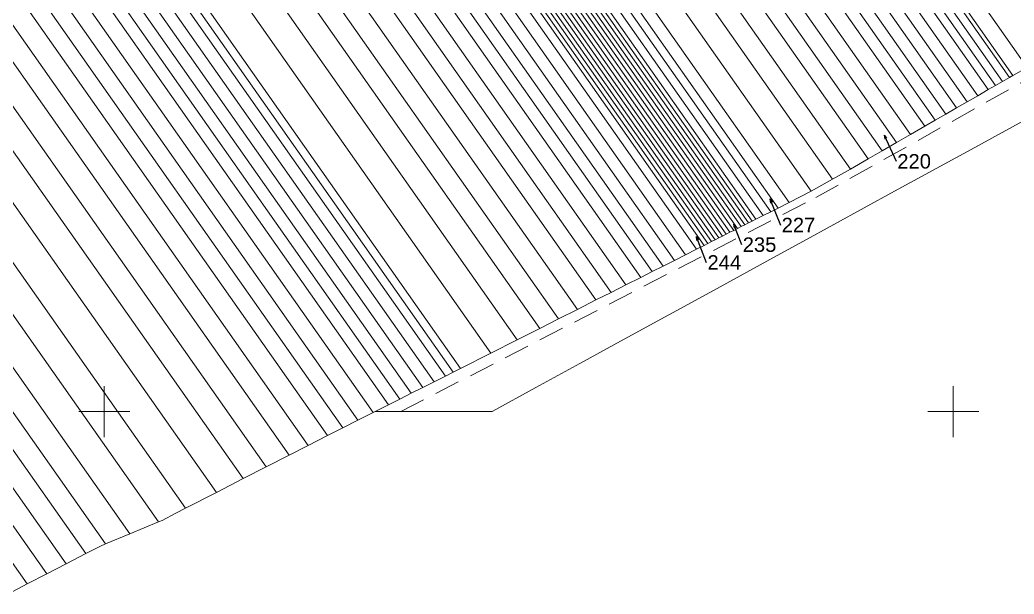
# Model space of a CAD drawing. Header units: metres. Extents: x 591680 to 592121, y 2319362 to 2319832.
# Drawn here: x 591795 to 591853.6, y 2319489.2 to 2319523.1 of the extents above; entities that cross this region are included whole.
import ezdxf
from ezdxf.enums import TextEntityAlignment as Align

# ---------------------------------------------------------------- set-up
doc = ezdxf.new("R2010")
doc.units = ezdxf.units.M
doc.header["$MEASUREMENT"] = 0
doc.linetypes.add('DGN Style 3', pattern=[18.08141, 12.915293, -5.166117])
doc.linetypes.add('{tuong nha}', pattern=[2.3, 1.5, -0.8])
for name, color, linetype, lineweight in [('Level 10', 7, 'Continuous', 0), ('Level 13', 7, 'Continuous', 0), ('Level 2', 7, 'Continuous', 0), ('Level 22', 7, 'Continuous', 0), ('Level 63', 7, 'Continuous', 0)]:
    doc.layers.add(name, color=color, linetype=linetype, lineweight=lineweight)
doc.styles.get("Standard").update_dxf_attribs({"font": 'arial.ttf'})
doc.styles.add('Style-Arial', font='arial.ttf')
doc.dimstyles.get("Standard").update_dxf_attribs({"dimtxt": 0.18, "dimasz": 0.18, "dimexe": 0.18, "dimexo": 0.0625, "dimgap": 0.09, "dimtad": 0, "dimtih": 1, "dimtoh": 1, "dimdec": 4, "dimzin": 0, "dimdsep": 46, "dimtxsty": 'Standard', "dimcen": 0.09, "dimadec": 0, "dimazin": 0, "dimtfac": 1, "dimtdec": 4, "dimtofl": 0, "dimtmove": 0, "dimatfit": 3, "dimfxl": 1, "dimtolj": 1, "dimtzin": 0, "dimarcsym": 0})

# ---------------------------------------------------------------- blocks, each defined once
blk = doc.blocks.new('N_TNho_45')
at = {"layer": 'Level 2', "color": 1, "linetype": 'Continuous', "lineweight": 70}
blk.add_text('220', height=0.85, dxfattribs=at).set_placement((0, 0), align=Align.MIDDLE_CENTER)
blk = doc.blocks.new('TerminatorOpen_0.5')
at = {"color": 0, "linetype": 'ByBlock', "lineweight": -2}
for q in [(-1, 0.25), (-1, 0), (-1, -0.25)]:
    blk.add_line((0, 0), q, dxfattribs=at)
blk = doc.blocks.new('N_TNho_114')
at = {"layer": 'Level 2', "color": 1, "linetype": 'Continuous', "lineweight": 70}
blk.add_text('244', height=0.85, dxfattribs=at).set_placement((0, 0), align=Align.MIDDLE_CENTER)
blk = doc.blocks.new('N_TNho_115')
at = {"layer": 'Level 2', "color": 1, "linetype": 'Continuous', "lineweight": 70}
blk.add_text('227', height=0.85, dxfattribs=at).set_placement((0, 0), align=Align.MIDDLE_CENTER)
blk = doc.blocks.new('N_TNho_126')
at = {"layer": 'Level 2', "color": 1, "linetype": 'Continuous', "lineweight": 70}
blk.add_text('235', height=0.85, dxfattribs=at).set_placement((0, 0), align=Align.MIDDLE_CENTER)

msp = doc.modelspace()

# ---------------------------------------------------------------- linework, layer by layer
at = {"layer": 'Level 10', "color": 7, "linetype": 'Continuous', "lineweight": 0, "flags": 128}
for points in [[(591713.436614, 2319679.935909), (591793.803247, 2319566.730954), (591834.231668, 2319509.230834)], [(591813.251146, 2319578.724936), (591854.351359, 2319520.269348)], [(591812.234235, 2319578.096452), (591853.311768, 2319519.673121)], [(591812.437926, 2319578.221801), (591853.518914, 2319519.793555)], [(591811.419287, 2319577.594946), (591852.480628, 2319519.194644)], [(591811.826802, 2319577.845725), (591852.897128, 2319519.432644)], [(591810.40088, 2319576.966716), (591851.441872, 2319518.595355)], [(591811.011861, 2319577.343865), (591852.064726, 2319518.955619)], [(591809.179236, 2319576.210773), (591850.194073, 2319517.876613)], [(591809.791308, 2319576.587171), (591850.816967, 2319518.237619)], [(591808.566341, 2319575.835158), (591849.57, 2319517.52)], [(591807.342405, 2319575.080183), (591848.320178, 2319516.798737)], [(591807.95464, 2319575.457481), (591848.944431, 2319517.158942)], [(591806.52489, 2319574.578242), (591847.485671, 2319516.320964)], [(591805.70828, 2319574.074338), (591846.65163, 2319515.841851)], [(591804.892511, 2319573.568463), (591845.817454, 2319515.362155)], [(591804.073731, 2319573.066177), (591844.980418, 2319514.885834)], [(591803.051648, 2319572.435415), (591843.940341, 2319514.280666)], [(591802.029501, 2319571.803515), (591842.891581, 2319513.686617)], [(591800.801162, 2319571.046148), (591841.634434, 2319512.970222)], [(591798.956855, 2319569.906402), (591839.681096, 2319511.985548)], [(591799.570782, 2319570.288632), (591840.334177, 2319512.312089)], [(591798.135989, 2319569.398253), (591838.811997, 2319511.545999)], [(591798.546779, 2319569.652075), (591839.24798, 2319511.76399)], [(591796.898902, 2319568.640495), (591837.505089, 2319510.887545)], [(591797.104787, 2319568.767494), (591837.723079, 2319510.997327)], [(591797.311286, 2319568.893509), (591837.93923, 2319511.109615)], [(591797.51911, 2319569.017533), (591838.157517, 2319511.218758)], [(591797.724946, 2319569.144275), (591838.375746, 2319511.327873)], [(591795.869578, 2319568.003401), (591836.416906, 2319510.334164)], [(591796.076487, 2319568.129565), (591836.633919, 2319510.445958)], [(591796.283343, 2319568.255697), (591836.850875, 2319510.557724)], [(591796.490148, 2319568.381798), (591837.068077, 2319510.669038)], [(591796.693456, 2319568.512746), (591837.286624, 2319510.778312)], [(591795.043151, 2319567.495783), (591835.541738, 2319509.895869)], [(591795.252704, 2319567.618688), (591835.760722, 2319510.005361)], [(591795.457198, 2319567.748679), (591835.979648, 2319510.114824)], [(591795.662784, 2319567.876962), (591836.198495, 2319510.224248)], [(591794.423466, 2319567.113533), (591834.885297, 2319509.565897)], [(591794.839104, 2319567.369918), (591835.32269, 2319509.786345)], [(591793.182478, 2319566.348035), (591833.573644, 2319508.900902)], [(591792.562436, 2319565.962949), (591832.916562, 2319508.568496)], [(591791.319188, 2319565.193844), (591831.600522, 2319507.902923)], [(591791.939253, 2319565.581158), (591832.257872, 2319508.237207)], [(591790.487959, 2319564.681975), (591830.722295, 2319507.457896)], [(591789.654603, 2319564.171209), (591829.843504, 2319507.011752)], [(591788.821515, 2319563.657995), (591828.957766, 2319506.573421)], [(591787.781156, 2319563.01217), (591827.859233, 2319506.010336)], [(591786.736748, 2319562.368768), (591826.752132, 2319505.456099)], [(591785.690458, 2319561.724897), (591825.646624, 2319504.896451)], [(591784.432917, 2319560.950908), (591824.319346, 2319504.221647)], [(591782.964083, 2319560.044432), (591822.760867, 2319503.442672)], [(591780.859984, 2319558.746419), (591820.537281, 2319502.314601)], [(591781.281609, 2319559.005923), (591820.984736, 2319502.537368)], [(591779.805228, 2319558.096339), (591819.419466, 2319501.754207)], [(591780.438122, 2319558.486737), (591820.092957, 2319502.086865)], [(591779.17174, 2319557.705575), (591818.7524, 2319501.4112)], [(591777.902978, 2319556.922945), (591817.408313, 2319500.735704)], [(591778.537655, 2319557.314442), (591818.079258, 2319501.075618)], [(591777.267744, 2319556.531103), (591816.737872, 2319500.393936)], [(591776.419825, 2319556.008069), (591815.838412, 2319499.944206)], [(591775.570815, 2319555.48436), (591814.940395, 2319499.490198)], [(591774.720748, 2319554.960001), (591814.041379, 2319499.035458)], [(591773.87019, 2319554.434168), (591813.140742, 2319498.580851)], [(591772.804534, 2319553.777245), (591812.014396, 2319498.010245)], [(591771.737105, 2319553.119554), (591810.89, 2319497.44)], [(591770.45482, 2319552.327673), (591809.528986, 2319496.75367)], [(591769.169351, 2319551.535646), (591808.177281, 2319496.055848)], [(591767.667382, 2319550.609164), (591806.59747, 2319495.240079)], [(591765.948375, 2319549.546301), (591804.78894, 2319494.304541)], [(591764.440358, 2319548.615221), (591803.192418, 2319493.499341)], [(591762.92512, 2319547.683921), (591801.511474, 2319492.803719)], [(591761.622512, 2319546.880413), (591800.065819, 2319492.203662)], [(591760.533811, 2319546.208852), (591798.904096, 2319491.635958)], [(591759.443449, 2319545.536268), (591797.759294, 2319491.040802)], [(591758.351562, 2319544.862742), (591796.61392, 2319490.44335)], [(591757.258123, 2319544.188259), (591795.464518, 2319489.848461)], [(591822.841273, 2319500), (591825.421672, 2319501.411735), (591828.015521, 2319502.830828), (591830.622305, 2319504.256999), (591835.875466, 2319507.131001), (591839.407553, 2319509.063404), (591841.182776, 2319510.034627), (591842.964203, 2319511.009245), (591846.54594, 2319512.968812), (591851.059206, 2319515.438018), (591854.699385, 2319517.429558), (591856.529525, 2319518.430827), (591858.366469, 2319519.435818), (591862.459056, 2319521.674871), (591862.565169, 2319521.527111), (591869.81, 2319511.44)], [(591794.315706, 2319489.249499), (591795.464518, 2319489.848461), (591796.61392, 2319490.44335), (591797.759294, 2319491.040802), (591798.904096, 2319491.635958), (591799.77, 2319492.08), (591800.065819, 2319492.203662), (591801.511474, 2319492.803719), (591803.192418, 2319493.499341), (591803.41, 2319493.59), (591804.21947, 2319494.00727), (591804.78894, 2319494.304541), (591806.59747, 2319495.240079), (591808.177281, 2319496.055848), (591809.528986, 2319496.75367), (591810.89, 2319497.44), (591812.014396, 2319498.010245), (591813.140742, 2319498.580851), (591814.041379, 2319499.035458), (591814.940395, 2319499.490198), (591815.838412, 2319499.944206), (591815.95, 2319500), (591816.737872, 2319500.393936), (591817.408313, 2319500.735704), (591818.079258, 2319501.075618), (591818.7524, 2319501.4112), (591819.419466, 2319501.754207), (591820.092957, 2319502.086865), (591820.537281, 2319502.314601), (591820.984736, 2319502.537368), (591822.760867, 2319503.442672), (591824.319346, 2319504.221647), (591825.646624, 2319504.896451), (591826.752132, 2319505.456099), (591827.859233, 2319506.010336), (591828.957766, 2319506.573421), (591829.843504, 2319507.011752), (591830.722295, 2319507.457896), (591831.600522, 2319507.902923), (591832.257872, 2319508.237207), (591832.916562, 2319508.568496), (591833.573644, 2319508.900902), (591834.231668, 2319509.230834), (591834.885297, 2319509.565897), (591835.32269, 2319509.786345), (591835.541738, 2319509.895869), (591835.760722, 2319510.005361), (591835.979648, 2319510.114824), (591836.198495, 2319510.224248), (591836.416906, 2319510.334164), (591836.633919, 2319510.445958), (591836.850875, 2319510.557724), (591837.068077, 2319510.669038), (591837.286624, 2319510.778312), (591837.505089, 2319510.887545), (591837.723079, 2319510.997327), (591837.93923, 2319511.109615), (591838.157517, 2319511.218758), (591838.375746, 2319511.327873), (591838.811997, 2319511.545999), (591839.24798, 2319511.76399), (591839.681096, 2319511.985548), (591840.334177, 2319512.312089), (591841.634434, 2319512.970222), (591842.891581, 2319513.686617), (591843.940341, 2319514.280666), (591844.980418, 2319514.885834), (591845.817454, 2319515.362155), (591846.65163, 2319515.841851), (591847.485671, 2319516.320964), (591848.320178, 2319516.798737), (591848.944431, 2319517.158942), (591849.57, 2319517.52), (591850.194073, 2319517.876613), (591850.816967, 2319518.237619), (591851.441872, 2319518.595355), (591852.064726, 2319518.955619), (591852.480628, 2319519.194644), (591852.897128, 2319519.432644), (591853.311768, 2319519.673121), (591853.518914, 2319519.793555), (591854.351359, 2319520.269348)]]:
    msp.add_lwpolyline(points, dxfattribs=at)
at = {"layer": 'Level 10', "color": 7, "linetype": 'DGN Style 3', "lineweight": 0, "flags": 128}
msp.add_lwpolyline([(591815.95, 2319500), (591822.841273, 2319500)], dxfattribs=at)
at = {"layer": 'Level 22', "color": 7, "linetype": '{tuong nha}', "lineweight": 0}
for p, q in [((591841.905, 2319512.597), (591875.261, 2319531.259)), ((591841.905, 2319512.597), (591875.261, 2319531.259)), ((591841.905, 2319512.597), (591875.261, 2319531.259)), ((591841.905, 2319512.597), (591875.261, 2319531.259)), ((591817.4717, 2319500), (591841.905, 2319512.597)), ((591817.4717, 2319500), (591841.905, 2319512.597)), ((591817.4717, 2319500), (591841.905, 2319512.597)), ((591817.4717, 2319500), (591841.905, 2319512.597))]:
    msp.add_line(p, q, dxfattribs=at)
at = {"layer": 'Level 63', "color": 7, "linetype": 'Continuous', "lineweight": 0}
for p, q in [((591800, 2319501.5), (591800, 2319498.5)), ((591850, 2319501.5), (591850, 2319498.5)), ((591798.5, 2319500), (591801.5, 2319500)), ((591848.5, 2319500), (591851.5, 2319500))]:
    msp.add_line(p, q, dxfattribs=at)

# ---------------------------------------------------------------- block references
at = {"layer": 'Level 2', "color": 1, "linetype": 'Continuous', "lineweight": 70}
for name, p in [('N_TNho_45', (591847.694805, 2319514.735117)), ('N_TNho_115', (591840.883331, 2319510.984491)), ('N_TNho_126', (591838.591182, 2319509.829249)), ('N_TNho_114', (591836.515498, 2319508.783129))]:
    msp.add_blockref(name, p, dxfattribs=at)

# ---------------------------------------------------------------- leaders
at = {"layer": 'Level 13', "color": 1, "linetype": 'Continuous', "lineweight": 13}
for points in [[(591845.921282, 2319516.283449), (591846.633048, 2319514.735117)], [(591839.206655, 2319512.520737), (591839.819955, 2319510.984491)], [(591837.055974, 2319511.036341), (591837.524566, 2319509.829249)], [(591834.855108, 2319510.310998), (591835.454066, 2319508.783129)]]:
    msp.add_leader(points, dimstyle='Standard', override={"dimtxt": 0.4, "dimasz": 0.24, "dimgap": 0.2, "dimtad": 1, "dimtxsty": 'Style-Arial', "dimldrblk": 'TerminatorOpen_0.5'}, dxfattribs=at)

doc.saveas('drawing.dxf')
